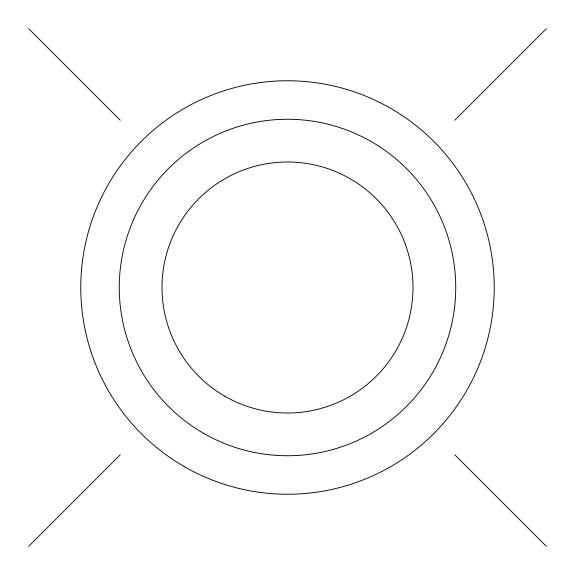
<?xml version="1.0" encoding="UTF-8"?>
<svg xmlns="http://www.w3.org/2000/svg" width="575" height="575" viewBox="0 0 575 575"><rect width="100%" height="100%" fill="white"/><g stroke="black" fill="none" stroke-linecap="round" stroke-linejoin="round"><path stroke-width="0.86" d="M28.75 546.25L120.268 454.732M454.732 120.268L546.25 28.75M28.75 28.75L120.268 120.268M454.732 454.732L546.25 546.25M184.137 466.533A206.727 206.727 0 0 0 494.227 287.5A206.727 206.727 0 0 0 184.137 108.467A206.727 206.727 0 0 0 184.137 466.533M224.746 396.189A125.508 125.508 0 0 0 413.008 287.5A125.508 125.508 0 0 0 224.746 178.811A125.508 125.508 0 0 0 224.746 396.189M203.377 433.198A168.238 168.238 0 0 0 455.738 287.5A168.238 168.238 0 0 0 203.377 141.802A168.238 168.238 0 0 0 203.377 433.198"/></g></svg>
